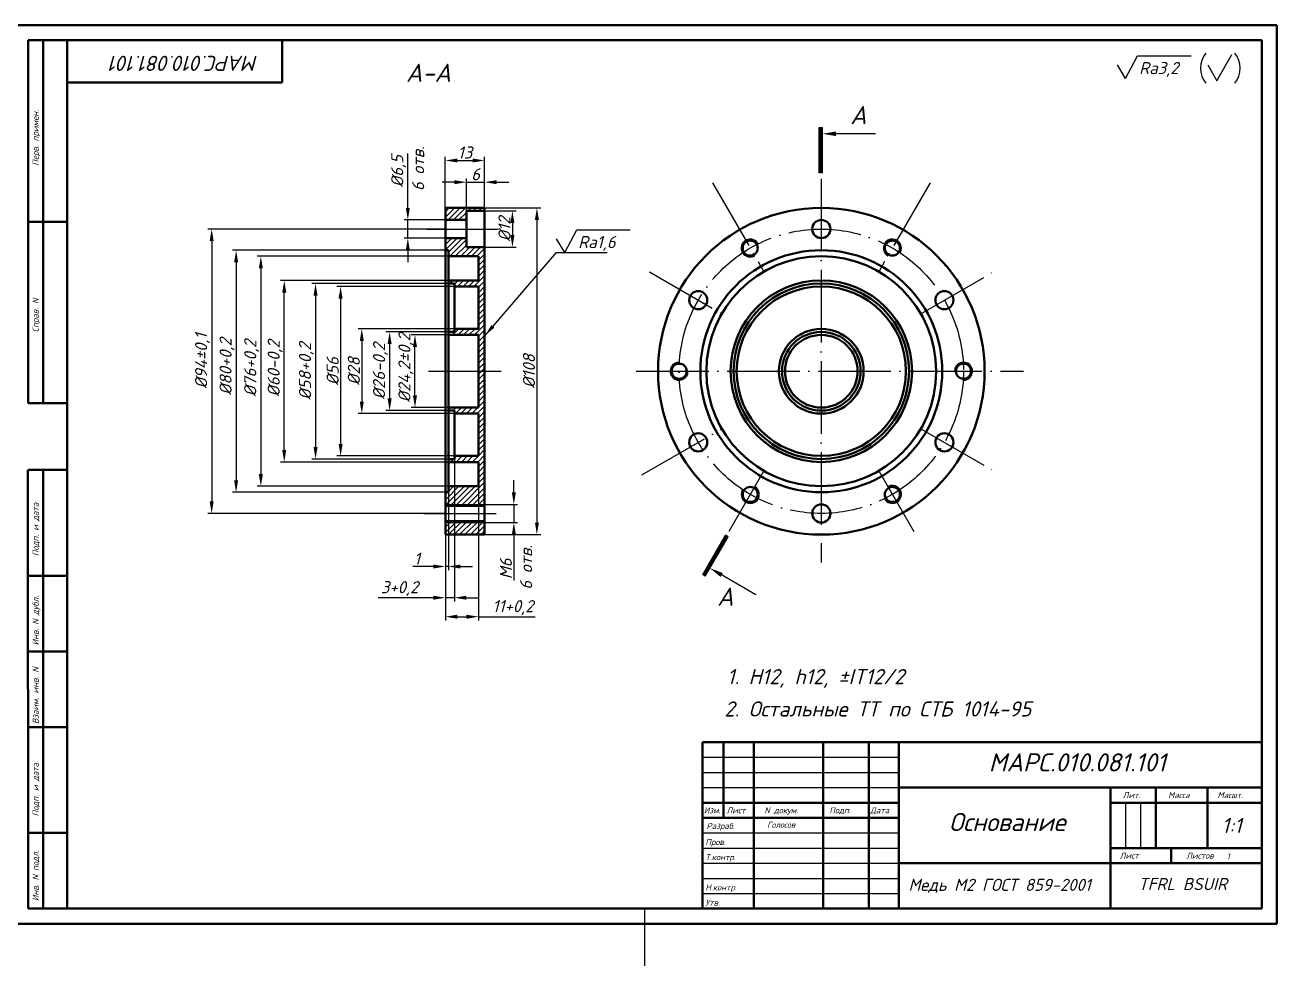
# Model space of a CAD drawing. Header units: millimetres. Extents: x -5427 to 3670, y -5891 to 948.
# Drawn here: x 1822.8 to 2236.7, y -5890.8 to -5579.8 of the extents above; entities that cross this region are included whole.
import ezdxf

# ---------------------------------------------------------------- set-up
doc = ezdxf.new("R2010")
doc.units = ezdxf.units.MM
doc.header["$MEASUREMENT"] = 0
doc.linetypes.add('ACAD_ISO04W100', pattern=[30, 24, -3, 0, -3])
doc.layers.add('оси', color=1, linetype='ACAD_ISO04W100')
doc.layers.add('Толстые', color=7, linetype='Continuous', lineweight=50)
doc.layers.add('Тонкие', color=140, linetype='Continuous', lineweight=25)
doc.styles.get("Standard").update_dxf_attribs({"font": 'isocpeui.ttf'})
doc.styles.add('TXT', font='isocpeui.ttf')
doc.styles.add('Для рамки', font='simplex.shx', dxfattribs={"oblique": 15, "height": 4})
doc.dimstyles.new('ISO-25', dxfattribs={"dimtxt": 4, "dimasz": 4, "dimexe": 1.25, "dimexo": 0, "dimtad": 1, "dimtxsty": 'Standard', "dimcen": 2.5, "dimadec": 0, "dimazin": 0, "dimtfac": 1, "dimtmove": 0, "dimatfit": 3, "dimfxl": 1, "dimarcsym": 0})

# ---------------------------------------------------------------- blocks, each defined once
blk = doc.blocks.new('*D60')
at = {"layer": 'Defpoints', "color": 0, "transparency": 16777216}
for p in [(1974.75, -5640.22), (1974.75, -5748.22), (1992.03, -5748.22)]:
    blk.add_point(p, dxfattribs=at)
at = {"layer": 'Тонкие', "color": 0, "lineweight": -2, "transparency": 16777216}
for p, q in [((1974.75, -5640.22), (1993.28, -5640.22)), ((1992.03, -5644.22), (1992.03, -5744.22)), ((1974.75, -5748.22), (1993.28, -5748.22))]:
    blk.add_line(p, q, dxfattribs=at)
at = {"layer": 'Тонкие', "color": 0, "transparency": 16777216}
for points in [[(1991.37, -5644.22), (1992.7, -5644.22), (1992.03, -5640.22)], [(1991.37, -5744.22), (1992.7, -5744.22), (1992.03, -5748.22)]]:
    blk.add_solid(points, dxfattribs=at)
at = {"layer": 'Тонкие', "color": 0, "transparency": 16777216, "insert": (1989.41, -5694.22), "char_height": 4, "attachment_point": 5, "rotation": 90}
blk.add_mtext('%%c108', dxfattribs=at)
blk = doc.blocks.new('BORDER')
for p, q in [((1, 1), (0, 1)), ((0, 1), (0, 0)), ((1, 0), (1, 1)), ((0, 0), (1, 0))]:
    blk.add_line(p, q)
blk = doc.blocks.new('*D62')
at = {"layer": 'Defpoints', "color": 0, "transparency": 16777216}
for p in [(1951.71, -5682.22), (1962.75, -5682.22), (1962.75, -5706.22)]:
    blk.add_point(p, dxfattribs=at)
at = {"layer": 'Тонкие', "color": 0, "lineweight": -2, "transparency": 16777216}
for p, q in [((1962.75, -5682.22), (1950.46, -5682.22)), ((1951.71, -5702.22), (1951.71, -5686.22)), ((1962.75, -5706.22), (1950.46, -5706.22))]:
    blk.add_line(p, q, dxfattribs=at)
at = {"layer": 'Тонкие', "color": 0, "transparency": 16777216}
for points in [[(1951.05, -5686.22), (1952.38, -5686.22), (1951.71, -5682.22)], [(1951.05, -5702.22), (1952.38, -5702.22), (1951.71, -5706.22)]]:
    blk.add_solid(points, dxfattribs=at)
at = {"layer": 'Тонкие', "color": 0, "transparency": 16777216, "insert": (1948.69, -5693.1), "char_height": 4, "attachment_point": 5, "rotation": 90}
blk.add_mtext('%%c24,2%%p0,2', dxfattribs=at)
blk = doc.blocks.new('*D63')
at = {"layer": 'Defpoints', "color": 0, "transparency": 16777216}
for p in [(1962.75, -5681.22), (1943.33, -5707.22), (1962.75, -5707.22)]:
    blk.add_point(p, dxfattribs=at)
at = {"layer": 'Тонкие', "color": 0, "lineweight": -2, "transparency": 16777216}
for p, q in [((1962.75, -5681.22), (1942.08, -5681.22)), ((1943.33, -5685.22), (1943.33, -5703.22)), ((1962.75, -5707.22), (1942.08, -5707.22))]:
    blk.add_line(p, q, dxfattribs=at)
at = {"layer": 'Тонкие', "color": 0, "transparency": 16777216}
for points in [[(1942.66, -5685.22), (1943.99, -5685.22), (1943.33, -5681.22)], [(1942.66, -5703.22), (1943.99, -5703.22), (1943.33, -5707.22)]]:
    blk.add_solid(points, dxfattribs=at)
at = {"layer": 'Тонкие', "color": 0, "transparency": 16777216, "insert": (1940.3, -5694.22), "char_height": 4, "attachment_point": 5, "rotation": 90}
blk.add_mtext('%%c26-0,2', dxfattribs=at)
blk = doc.blocks.new('*D64')
at = {"layer": 'Defpoints', "color": 0, "transparency": 16777216}
for p in [(1964.75, -5680.22), (1934.13, -5708.22), (1964.75, -5708.22)]:
    blk.add_point(p, dxfattribs=at)
at = {"layer": 'Тонкие', "color": 0, "lineweight": -2, "transparency": 16777216}
for p, q in [((1964.75, -5680.22), (1932.88, -5680.22)), ((1934.13, -5684.22), (1934.13, -5704.22)), ((1964.75, -5708.22), (1932.88, -5708.22))]:
    blk.add_line(p, q, dxfattribs=at)
at = {"layer": 'Тонкие', "color": 0, "transparency": 16777216}
for points in [[(1933.46, -5684.22), (1934.8, -5684.22), (1934.13, -5680.22)], [(1933.46, -5704.22), (1934.8, -5704.22), (1934.13, -5708.22)]]:
    blk.add_solid(points, dxfattribs=at)
at = {"layer": 'Тонкие', "color": 0, "transparency": 16777216, "insert": (1931.5, -5694.22), "char_height": 4, "attachment_point": 5, "rotation": 90}
blk.add_mtext('%%c28', dxfattribs=at)
blk = doc.blocks.new('*D65')
at = {"layer": 'Defpoints', "color": 0, "transparency": 16777216}
for p in [(1964.75, -5666.22), (1927.12, -5722.22), (1964.75, -5722.22)]:
    blk.add_point(p, dxfattribs=at)
at = {"layer": 'Тонкие', "color": 0, "lineweight": -2, "transparency": 16777216}
for p, q in [((1964.75, -5666.22), (1925.87, -5666.22)), ((1927.12, -5670.22), (1927.12, -5718.22)), ((1964.75, -5722.22), (1925.87, -5722.22))]:
    blk.add_line(p, q, dxfattribs=at)
at = {"layer": 'Тонкие', "color": 0, "transparency": 16777216}
for points in [[(1926.45, -5670.22), (1927.79, -5670.22), (1927.12, -5666.22)], [(1926.45, -5718.22), (1927.79, -5718.22), (1927.12, -5722.22)]]:
    blk.add_solid(points, dxfattribs=at)
at = {"layer": 'Тонкие', "color": 0, "transparency": 16777216, "insert": (1924.5, -5694.22), "char_height": 4, "attachment_point": 5, "rotation": 90}
blk.add_mtext('%%c56', dxfattribs=at)
blk = doc.blocks.new('*D66')
at = {"layer": 'Defpoints', "color": 0, "transparency": 16777216}
for p in [(1962.75, -5665.22), (1918.83, -5723.22), (1962.75, -5723.22)]:
    blk.add_point(p, dxfattribs=at)
at = {"layer": 'Тонкие', "color": 0, "lineweight": -2, "transparency": 16777216}
for p, q in [((1962.75, -5665.22), (1917.58, -5665.22)), ((1918.83, -5669.22), (1918.83, -5719.22)), ((1962.75, -5723.22), (1917.58, -5723.22))]:
    blk.add_line(p, q, dxfattribs=at)
at = {"layer": 'Тонкие', "color": 0, "transparency": 16777216}
for points in [[(1918.17, -5669.22), (1919.5, -5669.22), (1918.83, -5665.22)], [(1918.17, -5719.22), (1919.5, -5719.22), (1918.83, -5723.22)]]:
    blk.add_solid(points, dxfattribs=at)
at = {"layer": 'Тонкие', "color": 0, "transparency": 16777216, "insert": (1915.81, -5694.22), "char_height": 4, "attachment_point": 5, "rotation": 90}
blk.add_mtext('%%c58+0,2', dxfattribs=at)
blk = doc.blocks.new('*D67')
at = {"layer": 'Defpoints', "color": 0, "transparency": 16777216}
for p in [(1962.75, -5656.22), (1900.74, -5732.22), (1962.75, -5732.22)]:
    blk.add_point(p, dxfattribs=at)
at = {"layer": 'Тонкие', "color": 0, "lineweight": -2, "transparency": 16777216}
for p, q in [((1962.75, -5656.22), (1899.49, -5656.22)), ((1900.74, -5660.22), (1900.74, -5728.22)), ((1962.75, -5732.22), (1899.49, -5732.22))]:
    blk.add_line(p, q, dxfattribs=at)
at = {"layer": 'Тонкие', "color": 0, "transparency": 16777216}
for points in [[(1900.07, -5660.22), (1901.41, -5660.22), (1900.74, -5656.22)], [(1900.07, -5728.22), (1901.41, -5728.22), (1900.74, -5732.22)]]:
    blk.add_solid(points, dxfattribs=at)
at = {"layer": 'Тонкие', "color": 0, "transparency": 16777216, "insert": (1897.71, -5693.21), "char_height": 4, "attachment_point": 5, "rotation": 90}
blk.add_mtext('%%c76+0,2', dxfattribs=at)
blk = doc.blocks.new('*D68')
at = {"layer": 'Defpoints', "color": 0, "transparency": 16777216}
for p in [(1961.75, -5654.22), (1892.57, -5734.22), (1961.75, -5734.22)]:
    blk.add_point(p, dxfattribs=at)
at = {"layer": 'Тонкие', "color": 0, "lineweight": -2, "transparency": 16777216}
for p, q in [((1961.75, -5654.22), (1891.32, -5654.22)), ((1892.57, -5658.22), (1892.57, -5730.22)), ((1961.75, -5734.22), (1891.32, -5734.22))]:
    blk.add_line(p, q, dxfattribs=at)
at = {"layer": 'Тонкие', "color": 0, "transparency": 16777216}
for points in [[(1891.9, -5658.22), (1893.24, -5658.22), (1892.57, -5654.22)], [(1891.9, -5730.22), (1893.24, -5730.22), (1892.57, -5734.22)]]:
    blk.add_solid(points, dxfattribs=at)
at = {"layer": 'Тонкие', "color": 0, "transparency": 16777216, "insert": (1889.55, -5692.69), "char_height": 4, "attachment_point": 5, "rotation": 90}
blk.add_mtext('%%c80+0,2', dxfattribs=at)
blk = doc.blocks.new('*D69')
at = {"layer": 'Defpoints', "color": 0, "transparency": 16777216}
for p in [(1961.75, -5647.22), (1884.49, -5741.22), (1961.75, -5741.22)]:
    blk.add_point(p, dxfattribs=at)
at = {"layer": 'Тонкие', "color": 0, "lineweight": -2, "transparency": 16777216}
for p, q in [((1961.75, -5647.22), (1883.24, -5647.22)), ((1884.49, -5651.22), (1884.49, -5737.22)), ((1961.75, -5741.22), (1883.24, -5741.22))]:
    blk.add_line(p, q, dxfattribs=at)
at = {"layer": 'Тонкие', "color": 0, "transparency": 16777216}
for points in [[(1883.82, -5651.22), (1885.15, -5651.22), (1884.49, -5647.22)], [(1883.82, -5737.22), (1885.15, -5737.22), (1884.49, -5741.22)]]:
    blk.add_solid(points, dxfattribs=at)
at = {"layer": 'Тонкие', "color": 0, "transparency": 16777216, "insert": (1881.46, -5690.84), "char_height": 4, "attachment_point": 5, "rotation": 90}
blk.add_mtext('%%c94%%p0,1', dxfattribs=at)
blk = doc.blocks.new('*D70')
at = {"layer": 'Defpoints', "color": 0, "transparency": 16777216}
for p in [(1961.75, -5644.22), (1949.35, -5650.22), (1961.75, -5650.22)]:
    blk.add_point(p, dxfattribs=at)
at = {"layer": 'Тонкие', "color": 0, "lineweight": -2, "transparency": 16777216}
for p, q in [((1949.35, -5640.22), (1949.35, -5622.28)), ((1961.75, -5644.22), (1948.1, -5644.22)), ((1949.35, -5650.22), (1949.35, -5644.22)), ((1961.75, -5650.22), (1948.1, -5650.22)), ((1949.35, -5654.22), (1949.35, -5658.22))]:
    blk.add_line(p, q, dxfattribs=at)
at = {"layer": 'Тонкие', "color": 0, "transparency": 16777216}
for points in [[(1948.68, -5640.22), (1950.01, -5640.22), (1949.35, -5644.22)], [(1948.68, -5654.22), (1950.01, -5654.22), (1949.35, -5650.22)]]:
    blk.add_solid(points, dxfattribs=at)
at = {"layer": 'Тонкие', "color": 0, "transparency": 16777216, "insert": (1946.32, -5628.09), "char_height": 4, "attachment_point": 5, "rotation": 90}
blk.add_mtext('%%c6,5', dxfattribs=at)
blk = doc.blocks.new('*D71')
at = {"layer": 'Defpoints', "color": 0, "transparency": 16777216}
for p in [(1974.75, -5641.22), (1974.75, -5653.22), (1983.93, -5653.22)]:
    blk.add_point(p, dxfattribs=at)
at = {"layer": 'Тонкие', "color": 0, "lineweight": -2, "transparency": 16777216}
for p, q in [((1974.75, -5641.22), (1985.18, -5641.22)), ((1983.93, -5645.22), (1983.93, -5649.22)), ((1974.75, -5653.22), (1985.18, -5653.22))]:
    blk.add_line(p, q, dxfattribs=at)
at = {"layer": 'Тонкие', "color": 0, "transparency": 16777216}
for points in [[(1983.26, -5645.22), (1984.59, -5645.22), (1983.93, -5641.22)], [(1983.26, -5649.22), (1984.59, -5649.22), (1983.93, -5653.22)]]:
    blk.add_solid(points, dxfattribs=at)
at = {"layer": 'Тонкие', "color": 0, "transparency": 16777216, "insert": (1981.3, -5647.22), "char_height": 4, "attachment_point": 5, "rotation": 90}
blk.add_mtext('%%c12', dxfattribs=at)
blk = doc.blocks.new('*D72')
at = {"layer": 'Defpoints', "color": 0, "transparency": 16777216}
for p in [(1974.76, -5738.22), (1974.76, -5744.22), (1984.41, -5744.22)]:
    blk.add_point(p, dxfattribs=at)
at = {"layer": 'Тонкие', "color": 0, "lineweight": -2, "transparency": 16777216}
for p, q in [((1984.41, -5734.22), (1984.41, -5730.22)), ((1974.76, -5738.22), (1985.66, -5738.22)), ((1984.41, -5738.22), (1984.41, -5744.22)), ((1974.76, -5744.22), (1985.66, -5744.22)), ((1984.41, -5748.22), (1984.41, -5763.33))]:
    blk.add_line(p, q, dxfattribs=at)
at = {"layer": 'Тонкие', "color": 0, "transparency": 16777216}
for points in [[(1983.74, -5734.22), (1985.08, -5734.22), (1984.41, -5738.22)], [(1983.74, -5748.22), (1985.08, -5748.22), (1984.41, -5744.22)]]:
    blk.add_solid(points, dxfattribs=at)
at = {"layer": 'Тонкие', "color": 0, "transparency": 16777216, "insert": (1981.78, -5759.53), "char_height": 4, "attachment_point": 5, "rotation": 90}
blk.add_mtext('M6', dxfattribs=at)
blk = doc.blocks.new('*D73')
at = {"layer": 'Defpoints', "color": 0, "transparency": 16777216}
for p in [(1974.75, -5631.73), (1968.75, -5641.22), (1974.75, -5640.22)]:
    blk.add_point(p, dxfattribs=at)
at = {"layer": 'Тонкие', "color": 0, "lineweight": -2, "transparency": 16777216}
for p, q in [((1964.75, -5631.73), (1960.75, -5631.73)), ((1968.75, -5641.22), (1968.75, -5630.48)), ((1968.75, -5631.73), (1974.75, -5631.73)), ((1974.75, -5640.22), (1974.75, -5630.48)), ((1978.75, -5631.73), (1982.75, -5631.73))]:
    blk.add_line(p, q, dxfattribs=at)
at = {"layer": 'Тонкие', "color": 0, "transparency": 16777216}
for points in [[(1964.75, -5631.07), (1964.75, -5632.4), (1968.75, -5631.73)], [(1978.75, -5631.07), (1978.75, -5632.4), (1974.75, -5631.73)]]:
    blk.add_solid(points, dxfattribs=at)
at = {"layer": 'Тонкие', "color": 0, "transparency": 16777216, "insert": (1971.75, -5629.11), "char_height": 4, "attachment_point": 5}
blk.add_mtext('6', dxfattribs=at)
blk = doc.blocks.new('*D74')
at = {"layer": 'Defpoints', "color": 0, "transparency": 16777216}
for p in [(1974.75, -5624.57), (1961.75, -5640.22), (1974.75, -5640.22)]:
    blk.add_point(p, dxfattribs=at)
at = {"layer": 'Тонкие', "color": 0, "lineweight": -2, "transparency": 16777216}
for p, q in [((1961.75, -5640.22), (1961.75, -5623.32)), ((1965.75, -5624.57), (1970.75, -5624.57)), ((1974.75, -5640.22), (1974.75, -5623.32))]:
    blk.add_line(p, q, dxfattribs=at)
at = {"layer": 'Тонкие', "color": 0, "transparency": 16777216}
for points in [[(1965.75, -5623.9), (1965.75, -5625.24), (1961.75, -5624.57)], [(1970.75, -5623.9), (1970.75, -5625.24), (1974.75, -5624.57)]]:
    blk.add_solid(points, dxfattribs=at)
at = {"layer": 'Тонкие', "color": 0, "transparency": 16777216, "insert": (1968.25, -5621.94), "char_height": 4, "attachment_point": 5}
blk.add_mtext('13', dxfattribs=at)
blk = doc.blocks.new('*D75')
at = {"layer": 'Defpoints', "color": 0, "transparency": 16777216}
for p in [(1962.76, -5734.22), (1961.76, -5748.22), (1962.76, -5758.75)]:
    blk.add_point(p, dxfattribs=at)
at = {"layer": 'Тонкие', "color": 0, "lineweight": -2, "transparency": 16777216}
for p, q in [((1962.76, -5734.22), (1962.76, -5760)), ((1961.76, -5748.22), (1961.76, -5760)), ((1957.76, -5758.75), (1951.05, -5758.75)), ((1962.76, -5758.75), (1961.76, -5758.75)), ((1966.76, -5758.75), (1970.76, -5758.75))]:
    blk.add_line(p, q, dxfattribs=at)
at = {"layer": 'Тонкие', "color": 0, "transparency": 16777216}
for points in [[(1957.76, -5758.09), (1957.76, -5759.42), (1961.76, -5758.75)], [(1966.76, -5758.09), (1966.76, -5759.42), (1962.76, -5758.75)]]:
    blk.add_solid(points, dxfattribs=at)
at = {"layer": 'Тонкие', "color": 0, "transparency": 16777216, "insert": (1952.4, -5756.13), "char_height": 4, "attachment_point": 5}
blk.add_mtext('1', dxfattribs=at)
blk = doc.blocks.new('*D76')
at = {"layer": 'Defpoints', "color": 0, "transparency": 16777216}
for p in [(1964.75, -5723.22), (1961.76, -5748.22), (1964.75, -5769.07)]:
    blk.add_point(p, dxfattribs=at)
at = {"layer": 'Тонкие', "color": 0, "lineweight": -2, "transparency": 16777216}
for p, q in [((1964.75, -5723.22), (1964.75, -5770.32)), ((1961.76, -5748.22), (1961.76, -5770.32)), ((1957.76, -5769.07), (1939.52, -5769.07)), ((1964.75, -5769.07), (1961.76, -5769.07)), ((1968.75, -5769.07), (1972.75, -5769.07))]:
    blk.add_line(p, q, dxfattribs=at)
at = {"layer": 'Тонкие', "color": 0, "transparency": 16777216}
for points in [[(1957.76, -5768.4), (1957.76, -5769.74), (1961.76, -5769.07)], [(1968.75, -5768.4), (1968.75, -5769.74), (1964.75, -5769.07)]]:
    blk.add_solid(points, dxfattribs=at)
at = {"layer": 'Тонкие', "color": 0, "transparency": 16777216, "insert": (1946.64, -5766.05), "char_height": 4, "attachment_point": 5}
blk.add_mtext('3+0,2', dxfattribs=at)
blk = doc.blocks.new('*D77')
at = {"layer": 'Defpoints', "color": 0, "transparency": 16777216}
for p in [(1972.75, -5732.22), (1961.76, -5748.22), (1972.75, -5775.35)]:
    blk.add_point(p, dxfattribs=at)
at = {"layer": 'Тонкие', "color": 0, "lineweight": -2, "transparency": 16777216}
for p, q in [((1972.75, -5732.22), (1972.75, -5776.6)), ((1961.76, -5748.22), (1961.76, -5776.6)), ((1965.76, -5775.35), (1968.75, -5775.35)), ((1972.75, -5775.35), (1991.49, -5775.35))]:
    blk.add_line(p, q, dxfattribs=at)
at = {"layer": 'Тонкие', "color": 0, "transparency": 16777216}
for points in [[(1965.76, -5774.68), (1965.76, -5776.02), (1961.76, -5775.35)], [(1968.75, -5774.68), (1968.75, -5776.02), (1972.75, -5775.35)]]:
    blk.add_solid(points, dxfattribs=at)
at = {"layer": 'Тонкие', "color": 0, "transparency": 16777216, "insert": (1984.12, -5772.32), "char_height": 4, "attachment_point": 5}
blk.add_mtext('11+0,2', dxfattribs=at)
blk = doc.blocks.new('*D85')
at = {"layer": 'Defpoints', "color": 0, "transparency": 16777216}
for p in [(1908.48, -5664.22), (1962.75, -5664.22), (1962.75, -5724.22)]:
    blk.add_point(p, dxfattribs=at)
at = {"layer": 'Тонкие', "color": 0, "lineweight": -2, "transparency": 16777216}
for p, q in [((1962.75, -5664.22), (1907.23, -5664.22)), ((1908.48, -5720.22), (1908.48, -5668.22)), ((1962.75, -5724.22), (1907.23, -5724.22))]:
    blk.add_line(p, q, dxfattribs=at)
at = {"layer": 'Тонкие', "color": 0, "transparency": 16777216}
for points in [[(1907.82, -5668.22), (1909.15, -5668.22), (1908.48, -5664.22)], [(1907.82, -5720.22), (1909.15, -5720.22), (1908.48, -5724.22)]]:
    blk.add_solid(points, dxfattribs=at)
at = {"layer": 'Тонкие', "color": 0, "transparency": 16777216, "insert": (1905.46, -5693.31), "char_height": 4, "attachment_point": 5, "rotation": 90}
blk.add_mtext('%%c60-0,2', dxfattribs=at)

msp = doc.modelspace()

# ---------------------------------------------------------------- hatches: boundary and pattern name
at = {"layer": 'Тонкие'}
h = msp.add_hatch(dxfattribs=at)
h.set_pattern_fill('ANSI37', color=256, scale=0.05, style=0)
h.set_pattern_definition([(45, (0, -5279.27874), (-0.112253202, 0.112253202), []), (135, (0, -5279.27874), (-0.112253202, -0.112253202), [])])
h.paths.add_polyline_path([(2085.362, -5628.658), (2086.364, -5628.658), (2086.364, -5613.658), (2085.362, -5613.658)])
h.paths.add_polyline_path([(2046.855, -5761.404), (2047.721, -5761.904), (2055.221, -5748.914), (2054.355, -5748.414)])
h = msp.add_hatch(dxfattribs=at)
h.set_pattern_fill('ANSI31', color=256, scale=0.4, style=0)
h.set_pattern_definition([(45, (25.0205, -5419.4171), (-0.8980256, 0.8980256), [])])
h.paths.add_polyline_path([(1974.755, -5748.22), (1974.755, -5744.22), (1961.755, -5744.22), (1961.755, -5748.22)])
h.paths.add_polyline_path([(1974.755, -5738.22), (1974.755, -5694.22), (1972.755, -5694.22), (1972.755, -5706.22), (1962.755, -5706.22), (1962.755, -5707.22), (1964.755, -5707.22), (1964.755, -5708.22), (1972.755, -5708.22), (1972.755, -5722.22), (1964.755, -5722.22), (1964.755, -5723.22), (1962.755, -5723.22), (1962.755, -5724.22), (1972.755, -5724.22), (1972.755, -5732.22), (1962.755, -5732.22), (1962.755, -5734.22), (1961.755, -5734.22), (1961.755, -5738.22)])
h.paths.add_polyline_path([(1972.755, -5682.22), (1972.755, -5694.22), (1974.755, -5694.22), (1974.755, -5653.22), (1968.755, -5653.22), (1968.755, -5650.22), (1961.755, -5650.22), (1961.755, -5654.22), (1962.755, -5654.22), (1962.755, -5656.22), (1972.755, -5656.22), (1972.755, -5664.22), (1962.755, -5664.22), (1962.755, -5665.22), (1964.755, -5665.22), (1964.755, -5666.22), (1972.755, -5666.22), (1972.755, -5680.22), (1964.755, -5680.22), (1964.755, -5681.22), (1962.755, -5681.22), (1962.755, -5682.22)])
h.paths.add_polyline_path([(1968.755, -5644.22), (1968.755, -5641.22), (1974.755, -5641.22), (1974.755, -5640.22), (1961.755, -5640.22), (1961.755, -5644.22)])
h.paths.add_polyline_path([(1961.755, -5738.22), (1961.755, -5738.72), (1974.755, -5738.72), (1974.755, -5738.22)])
h.paths.add_polyline_path([(1974.755, -5744.22), (1974.755, -5743.72), (1961.755, -5743.72), (1961.755, -5744.22)])

# ---------------------------------------------------------------- linework, layer by layer
at = {"layer": 'оси'}
for p, q in [((2050.098, -5631.9), (2067.079, -5661.311)), ((2086.079, -5630.648), (2086.079, -5757.448)), ((2122.059, -5631.9), (2105.079, -5661.311)), ((1955.541, -5647.22), (1979.331, -5647.22)), ((2029.232, -5661.4), (2053.17, -5675.22)), ((2118.987, -5675.22), (2142.838, -5661.45)), ((1956.179, -5694.22), (1981.201, -5694.22)), ((2024.895, -5694.22), (2152.926, -5694.22)), ((2026.703, -5728.5), (2053.17, -5713.22)), ((2118.987, -5713.22), (2144.494, -5727.946)), ((2067.079, -5727.129), (2055.513, -5747.162)), ((2105.079, -5727.129), (2116.644, -5747.162)), ((1954.588, -5741.22), (1980.519, -5741.22))]:
    msp.add_line(p, q, dxfattribs=at)
msp.add_circle((2086.079, -5694.22), 47, dxfattribs=at)
at = {"layer": 'Толстые'}
for p, q in [((1823.765, -5704.806), (1823.765, -5584.806)), ((1823.765, -5584.806), (1836.765, -5584.806)), ((1828.765, -5704.806), (1828.765, -5584.806)), ((1974.755, -5640.22), (1961.755, -5640.22)), ((1961.755, -5640.22), (1961.755, -5748.22)), ((1968.755, -5641.22), (1974.755, -5641.22)), ((1968.755, -5641.22), (1968.755, -5653.22)), ((1974.755, -5748.22), (1974.755, -5640.22)), ((1974.755, -5641.22), (1974.755, -5653.22)), ((1836.765, -5644.806), (1823.765, -5644.806)), ((1968.755, -5644.22), (1961.755, -5644.22)), ((1968.755, -5650.22), (1961.755, -5650.22)), ((1961.755, -5654.22), (1962.755, -5654.22)), ((1962.755, -5734.22), (1962.755, -5654.22)), ((1968.755, -5653.22), (1974.755, -5653.22)), ((1962.755, -5656.22), (1972.755, -5656.22)), ((1972.755, -5664.22), (1972.755, -5656.22)), ((1962.755, -5664.22), (1972.755, -5664.22)), ((1962.755, -5665.22), (1964.755, -5665.22)), ((1964.755, -5681.22), (1964.755, -5665.22)), ((1964.755, -5666.22), (1972.755, -5666.22)), ((1972.755, -5680.22), (1972.755, -5666.22)), ((1962.755, -5681.22), (1964.755, -5681.22)), ((1962.755, -5682.22), (1972.755, -5682.22)), ((1964.755, -5680.22), (1972.755, -5680.22)), ((1972.755, -5706.22), (1972.755, -5682.22)), ((1836.765, -5704.806), (1823.765, -5704.806)), ((1962.755, -5706.22), (1972.755, -5706.22)), ((1962.755, -5707.22), (1964.755, -5707.22)), ((1964.755, -5723.22), (1964.755, -5707.22)), ((1964.755, -5708.22), (1972.755, -5708.22)), ((1972.755, -5708.22), (1972.755, -5722.22)), ((1962.755, -5723.22), (1964.755, -5723.22)), ((1962.755, -5724.22), (1972.755, -5724.22)), ((1964.755, -5722.22), (1972.755, -5722.22)), ((1972.755, -5732.22), (1972.755, -5724.22)), ((1823.765, -5871.806), (1823.744, -5726.812)), ((1823.765, -5726.806), (1836.765, -5726.806)), ((1828.765, -5871.806), (1828.765, -5726.806)), ((1962.755, -5732.22), (1972.755, -5732.22)), ((1961.755, -5734.22), (1962.755, -5734.22)), ((1974.755, -5738.72), (1961.755, -5738.72)), ((1974.755, -5743.72), (1961.755, -5743.72)), ((1974.755, -5748.22), (1961.755, -5748.22)), ((1823.765, -5761.806), (1836.765, -5761.806)), ((1823.765, -5786.806), (1836.765, -5786.806)), ((1823.765, -5811.806), (1836.765, -5811.806)), ((2046.744, -5816.806), (2231.744, -5816.806)), ((2046.744, -5816.806), (2046.744, -5871.806)), ((2053.744, -5841.806), (2053.744, -5816.806)), ((2063.744, -5871.806), (2063.744, -5816.806)), ((2086.744, -5816.806), (2086.744, -5871.806)), ((2101.744, -5871.806), (2101.744, -5816.806)), ((2111.744, -5871.806), (2111.744, -5816.806)), ((2111.744, -5831.806), (2231.744, -5831.806)), ((2181.744, -5831.806), (2181.744, -5871.806)), ((2196.744, -5831.806), (2196.744, -5851.806)), ((2213.744, -5831.806), (2213.744, -5851.806)), ((2046.744, -5836.806), (2111.744, -5836.806)), ((2181.744, -5836.806), (2231.744, -5836.806)), ((2046.744, -5841.806), (2111.744, -5841.806)), ((1823.765, -5846.806), (1836.765, -5846.806)), ((2181.744, -5851.806), (2231.744, -5851.806)), ((2201.744, -5856.806), (2201.744, -5851.806)), ((2111.744, -5856.806), (2231.744, -5856.806))]:
    msp.add_line(p, q, dxfattribs=at)
for points in [[(1824.744, -5584.806), (1836.744, -5584.806), (2231.744, -5584.806)], [(1836.744, -5584.806), (1836.744, -5871.806)], [(1907.744, -5598.806), (1907.744, -5584.806)], [(2231.744, -5871.806), (2231.744, -5584.806)], [(1907.744, -5598.806), (1837.744, -5598.806), (1836.744, -5598.806)], [(2231.744, -5871.806), (2046.744, -5871.806), (1836.744, -5871.806), (1823.765, -5871.806)]]:
    msp.add_lwpolyline(points, dxfattribs=at)
for centre, radius in [((2086.079, -5694.22), 54), ((2086.079, -5647.22), 3), ((2086.079, -5694.22), 40), ((2062.579, -5653.517), 2.5), ((2109.579, -5653.517), 2.5), ((2086.079, -5694.22), 38), ((2086.079, -5694.22), 29), ((2086.079, -5694.22), 28), ((2045.375, -5670.72), 3), ((2126.782, -5670.72), 3), ((2086.079, -5694.22), 14), ((2086.079, -5694.22), 13), ((2086.079, -5694.22), 12), ((2039.079, -5694.22), 2.5), ((2133.079, -5694.22), 2.5), ((2045.375, -5717.72), 3), ((2126.782, -5717.72), 3), ((2062.579, -5734.923), 2.5), ((2109.579, -5734.923), 2.5), ((2086.079, -5741.22), 3)]:
    msp.add_circle(centre, radius, dxfattribs=at)
for radius, start, end in [(30, 90, 270), (29, 90, 270), (30, 270, 90), (29, 270, 90)]:
    msp.add_arc((2086.079, -5694.22), radius, start, end, dxfattribs=at)
at = {"layer": 'Тонкие'}
for p, q in [((2186.701, -5597.438), (2190.666, -5590.012)), ((2190.666, -5590.012), (2208.331, -5590.017)), ((2186.701, -5597.438), (2183.976, -5592.983)), ((2103.963, -5615.738), (2090.906, -5615.738)), ((2001.217, -5654.943), (1998.492, -5650.488)), ((2001.217, -5654.943), (2005.182, -5647.518)), ((2005.182, -5647.518), (2022.847, -5647.523)), ((1961.755, -5738.22), (1974.755, -5738.22)), ((1961.755, -5744.22), (1974.755, -5744.22)), ((2046.855, -5761.404), (2054.355, -5748.414)), ((2047.721, -5761.904), (2055.221, -5748.914)), ((2055.221, -5748.914), (2054.355, -5748.414)), ((2047.721, -5761.904), (2046.855, -5761.404)), ((2064.431, -5768.077), (2053.123, -5761.548)), ((2046.744, -5821.806), (2111.744, -5821.806)), ((2046.744, -5826.806), (2111.744, -5826.806)), ((2046.744, -5831.806), (2111.744, -5831.806)), ((2186.744, -5851.806), (2186.744, -5836.806)), ((2191.744, -5851.806), (2191.744, -5836.806)), ((2046.744, -5846.806), (2111.744, -5846.806)), ((2046.744, -5851.806), (2111.744, -5851.806)), ((2046.744, -5856.806), (2111.744, -5856.806)), ((2046.744, -5861.806), (2111.744, -5861.806)), ((2046.744, -5866.806), (2111.744, -5866.806)), ((2027.765, -5890.759), (2027.765, -5871.806))]:
    msp.add_line(p, q, dxfattribs=at)
for points in [[(2216.849, -5598.194), (2221.849, -5589.534)], [(2213.849, -5592.998), (2216.849, -5598.194)]]:
    msp.add_lwpolyline(points, dxfattribs=at)
msp.add_lwpolyline([(2085.362, -5613.658), (2086.364, -5613.658), (2086.364, -5628.658), (2085.362, -5628.658)], close=True, dxfattribs=at)
for centre, radius, start, end in [((2219.301, -5594.078), 7.816, 140.52687, 219.47313), ((2216.736, -5594.078), 7.816, 320.52687, 39.47313), ((2062.579, -5653.517), 3, 28.1711, 300), ((2109.579, -5653.517), 3, 328.1711, 240), ((2039.079, -5694.22), 3, 88.1711, 0), ((2133.079, -5694.22), 3, 268.1711, 180), ((2062.579, -5734.923), 3, 148.1711, 60), ((2109.579, -5734.923), 3, 208.1711, 120)]:
    msp.add_arc(centre, radius, start, end, dxfattribs=at)
for points in [[(2090.906, -5614.988), (2090.906, -5616.488), (2086.406, -5615.738)], [(2052.748, -5762.197), (2053.498, -5760.898), (2049.226, -5759.298)]]:
    msp.add_solid(points, dxfattribs=at)

# ---------------------------------------------------------------- block references
at = {"layer": 'Толстые', "xscale": 420, "yscale": 297, "zscale": 420}
msp.add_blockref('BORDER', (1816.744, -5876.806), dxfattribs=at)

# ---------------------------------------------------------------- texts
at = {"layer": 'Тонкие'}
for s, height, rotation, p in [('МАРС.010.081.101', 5, 180, (1899.913, -5589.954)), ('6 отв.', 4, 90, (1954.767, -5634.664)), ('6 отв.', 4, 90, (1990.457, -5766.416))]:
    msp.add_text(s, height=height, rotation=rotation, dxfattribs=at).set_placement(p)
for s, height, p in [('А-А', 6, (1948.724, -5598.59)), ('Ra3,2', 4, (2191.163, -5596.011)), ('A', 6, (2095.617, -5612.57)), ('Ra1,6', 4, (2005.679, -5653.517)), ('A', 6, (2051.636, -5771.711)), ('1. H12, h12, %%pIT12/2', 5, (2054.88, -5797.641)), ('2. Остальные ТТ по СТБ 1014-95', 5, (2053.981, -5808.322)), ('МАРС.010.081.101', 6, (2141.437, -5826.48)), ('1:1', 5, (2218.451, -5846.824)), ('1', 2, (2220.151, -5855.547)), ('TFRL BSUIR', 4, (2190.858, -5865.69)), ('Медь М2 ГОСТ 859-2001', 4, (2114.892, -5865.958))]:
    msp.add_text(s, height=height, dxfattribs=at).set_placement(p)
at = {"layer": 'Тонкие', "style": 'Для рамки', "oblique": 15}
for s, p in [('Перв. примен.', (1827.265, -5626.306)), ('Справ. N', (1827.265, -5681.306)), ('Подп. и дата', (1827.265, -5755.306)), ('Инв. N дубл.', (1827.265, -5784.806)), ('Взаим. инв. N', (1827.265, -5810.806)), ('Подп. и дата', (1827.265, -5841.306)), ('Инв. N подл.', (1827.265, -5869.306))]:
    msp.add_text(s, height=2, rotation=90, dxfattribs=at).set_placement(p)
for s, p in [('Лит.', (2185.744, -5835.306)), ('Масса', (2200.744, -5835.306)), ('Масшт.', (2217.104, -5835.306)), ('Изм.', (2047.244, -5840.306)), ('Лист', (2054.744, -5840.306)), ('N докум.', (2067.244, -5840.306)), ('Подп.', (2088.744, -5840.306)), ('Дата', (2102.244, -5840.306)), ('Разраб.', (2048.126, -5845.488)), ('Пров.', (2047.744, -5850.806)), ('Лист', (2184.744, -5855.306)), ('Листов', (2206.744, -5855.306)), ('Т.контр.', (2047.744, -5855.806)), ('Н.контр.', (2047.744, -5865.806)), ('Утв.', (2047.744, -5870.806))]:
    msp.add_text(s, height=2, dxfattribs=at).set_placement(p)
at = {"layer": 'Тонкие', "style": 'TXT'}
for s, height, p in [('Основание', 6, (2128.289, -5846.199)), ('Голосов', 2, (2068.151, -5845.107))]:
    msp.add_text(s, height=height, dxfattribs=at).set_placement(p)

# ---------------------------------------------------------------- dimensions: what is measured, and where the dimension line sits
at = {"layer": 'Тонкие'}
for base, p1, picture, middle in [((1974.755, -5624.569), (1961.755, -5640.22), '*D74', (1968.255, -5621.944)), ((1974.755, -5631.732), (1968.755, -5641.22), '*D73', (1971.755, -5629.107))]:
    dim = msp.add_linear_dim(base=base, p1=p1, p2=(1974.755, -5640.22), dimstyle='ISO-25', dxfattribs=at)
    dim.commit()
    dim.dimension.update_dxf_attribs({"geometry": picture, "text_midpoint": middle})
for base, p1, p2, text, picture, middle in [((1949.346, -5650.22), (1961.755, -5644.22), (1961.755, -5650.22), '%%c6,5', '*D70', (1949.346, -5628.09)), ((1884.488, -5741.22), (1961.755, -5647.22), (1961.755, -5741.22), '%%c94%%p0,1', '*D69', (1884.488, -5690.842)), ((1892.57, -5734.22), (1961.755, -5654.22), (1961.755, -5734.22), '%%c80+0,2', '*D68', (1892.57, -5692.689)), ((1900.739, -5732.22), (1962.755, -5656.22), (1962.755, -5732.22), '%%c76+0,2', '*D67', (1900.739, -5693.214)), ((1908.483, -5664.22), (1962.755, -5724.22), (1962.755, -5664.22), '%%c60-0,2', '*D85', (1908.483, -5693.314)), ((1951.713, -5682.22), (1962.755, -5706.22), (1962.755, -5682.22), '%%c24,2%%p0,2', '*D62', (1951.713, -5693.095)), ((1984.408, -5744.22), (1974.755, -5738.22), (1974.755, -5744.22), 'M6', '*D72', (1984.408, -5759.534))]:
    dim = msp.add_linear_dim(base=base, p1=p1, p2=p2, angle=90, text=text, dimstyle='ISO-25', dxfattribs=at)
    dim.commit()
    dim.dimension.update_dxf_attribs({"geometry": picture, "text_midpoint": middle, "dimtype": 160})
dim = msp.add_linear_dim(base=(1992.034, -5748.22), p1=(1974.755, -5640.22), p2=(1974.755, -5748.22), angle=90, text='%%c108', dimstyle='ISO-25', override={"dimpost": '%%c108<>'}, dxfattribs=at)
dim.commit()
dim.dimension.update_dxf_attribs({"geometry": '*D60', "text_midpoint": (1989.409, -5694.22)})
for base, p1, p2, text, picture, middle in [((1983.927, -5653.22), (1974.755, -5641.22), (1974.755, -5653.22), '%%c12', '*D71', (1981.302, -5647.22)), ((1918.833, -5723.22), (1962.755, -5665.22), (1962.755, -5723.22), '%%c58+0,2', '*D66', (1915.808, -5694.22)), ((1927.12, -5722.22), (1964.755, -5666.22), (1964.755, -5722.22), '%%c56', '*D65', (1924.495, -5694.22)), ((1934.129, -5708.22), (1964.755, -5680.22), (1964.755, -5708.22), '%%c28', '*D64', (1931.504, -5694.22)), ((1943.328, -5707.22), (1962.755, -5681.22), (1962.755, -5707.22), '%%c26-0,2', '*D63', (1940.303, -5694.22))]:
    dim = msp.add_linear_dim(base=base, p1=p1, p2=p2, angle=90, text=text, dimstyle='ISO-25', dxfattribs=at)
    dim.commit()
    dim.dimension.update_dxf_attribs({"geometry": picture, "text_midpoint": middle})
for base, p2, text, picture, middle in [((1964.755, -5769.07), (1964.755, -5723.22), '3+0,2', '*D76', (1946.636, -5769.07)), ((1972.755, -5775.35), (1972.755, -5732.22), '11+0,2', '*D77', (1984.124, -5775.35))]:
    dim = msp.add_linear_dim(base=base, p1=(1961.755, -5748.22), p2=p2, text=text, dimstyle='ISO-25', dxfattribs=at)
    dim.commit()
    dim.dimension.update_dxf_attribs({"geometry": picture, "text_midpoint": middle, "dimtype": 160})
dim = msp.add_linear_dim(base=(1962.755, -5758.754), p1=(1961.755, -5748.22), p2=(1962.755, -5734.22), dimstyle='ISO-25', dxfattribs=at)
dim.commit()
dim.dimension.update_dxf_attribs({"geometry": '*D75', "text_midpoint": (1952.404, -5758.754), "dimtype": 160})

# ---------------------------------------------------------------- leaders
msp.add_leader([(1974.887, -5682.375), (1998.468, -5655.028), (2015.257, -5655.028)], dimstyle='ISO-25', override={"dimgap": 0.625, "dimtad": 0}, dxfattribs=at)

doc.saveas('drawing.dxf')
